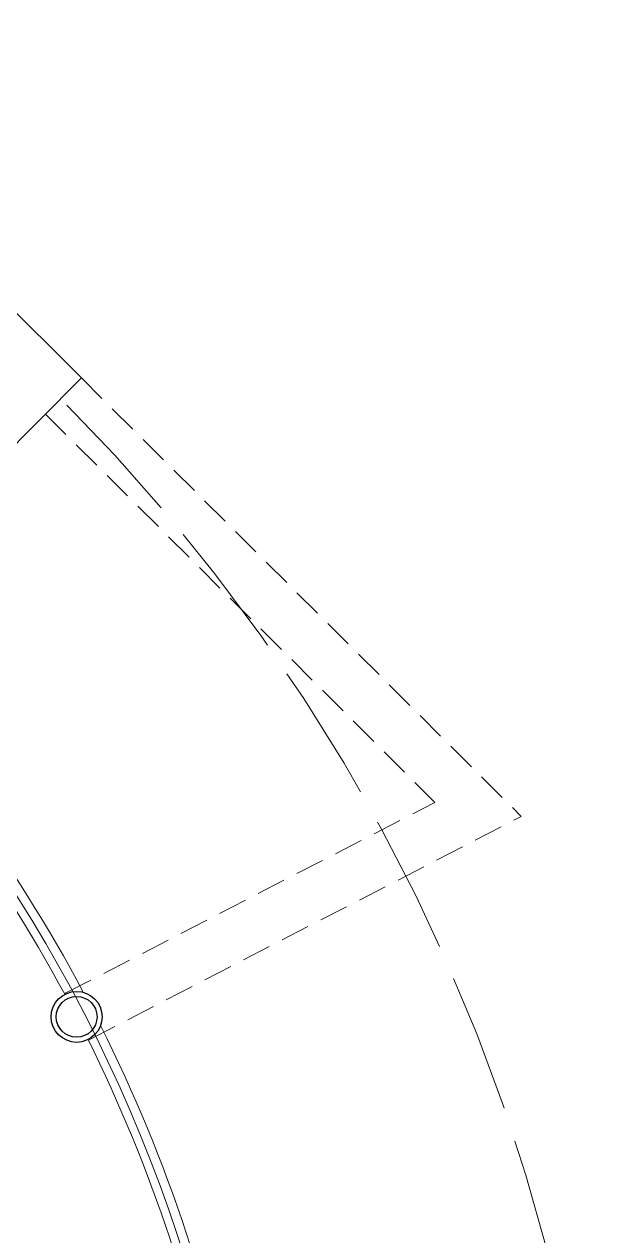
# Model space of a CAD drawing. Header units: millimetres. Extents: x 383 to 523, y 252 to 344.
# Drawn here: x 450.58 to 460.64, y 305.58 to 326.48 of the extents above; entities that cross this region are included whole.
import ezdxf

# ---------------------------------------------------------------- set-up
doc = ezdxf.new("R2010")
doc.units = ezdxf.units.MM
doc.header["$MEASUREMENT"] = 0
doc.linetypes.add('ACAD_ISO02W100', pattern=[15, 12, -3])
doc.linetypes.add('DASHED', pattern=[0.75, 0.5, -0.25])
doc.layers.add('cubierta', color=1, linetype='ACAD_ISO02W100', lineweight=15)
doc.layers.add('muros', color=5, linetype='Continuous', lineweight=30)

msp = doc.modelspace()

# ---------------------------------------------------------------- linework, layer by layer
at = {"layer": 'cubierta', "linetype": 'ACAD_ISO02W100', "lineweight": 18, "ltscale": 0.2}
msp.add_arc((428.383, 297.242), 32.252, 181.8805, 44.9344, dxfattribs=at)
at = {"layer": 'muros'}
for p, q in [((451.572, 320.38), (440.865, 331.055)), ((446.907, 315.7), (451.572, 320.38))]:
    msp.add_line(p, q, dxfattribs=at)
at = {"layer": 'muros', "linetype": 'DASHED', "lineweight": 13}
for p, q in [((451.572, 320.38), (459.16, 312.815)), ((450.951, 319.757), (457.67, 313.058)), ((451.29, 309.763), (457.67, 313.058)), ((451.703, 308.963), (459.16, 312.815))]:
    msp.add_line(p, q, dxfattribs=at)
at = {"layer": 'muros'}
for radius in [0.44, 0.352]:
    msp.add_circle((451.488, 309.357), radius, dxfattribs=at)
at = {"layer": 'muros', "lineweight": 18}
for radius, start, end in [(26.544, 9.2625, 72.9385), (26.7, 28.008, 44.3665), (26.4, 28.2683, 44.3583), (26.7, 10.008, 26.6188), (26.4, 10.2683, 26.3585)]:
    msp.add_arc((428.031, 297.243), radius, start, end, dxfattribs=at)

doc.saveas('drawing.dxf')
